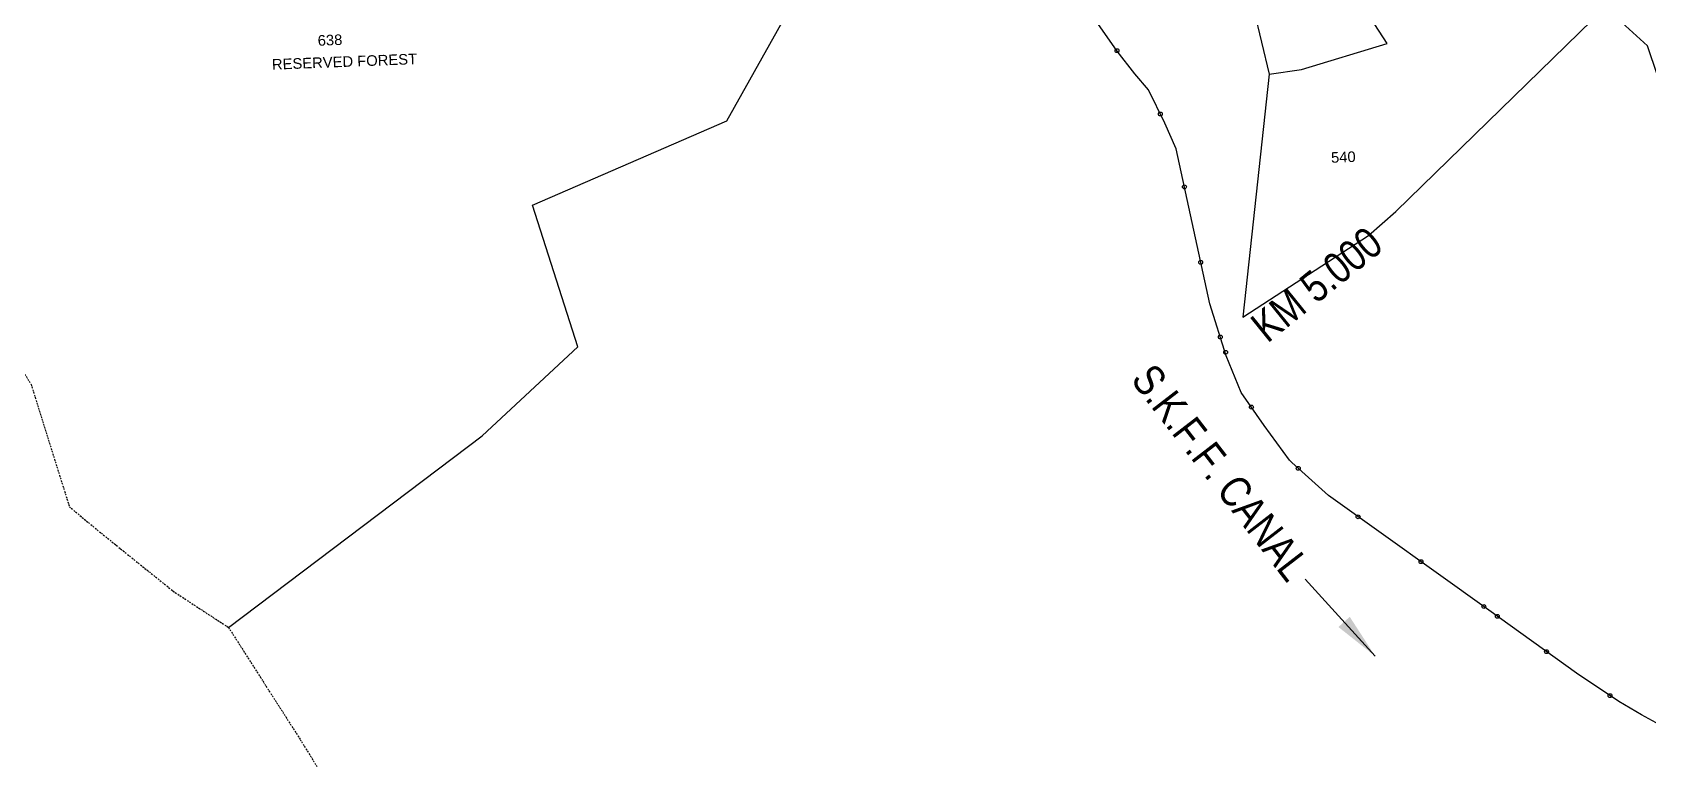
# Model space of a CAD drawing. Header units: inches. Extents: x 304037 to 460575, y 1453943 to 1639883.
# Drawn here: x 319707 to 321800, y 1600964 to 1601906 of the extents above; entities that cross this region are included whole.
import ezdxf

# ---------------------------------------------------------------- set-up
doc = ezdxf.new("R2010")
doc.units = ezdxf.units.IN
doc.header["$MEASUREMENT"] = 0
doc.header["$PDMODE"] = 33
doc.header["$PDSIZE"] = 5
doc.linetypes.add('ACAD_ISO02W100', pattern=[15, 12, -3])
doc.linetypes.add('BORDER', pattern=[1.75, 0.5, -0.25, 0.5, -0.25, 0, -0.25])
for name, color, linetype in [('cahnige', 6, 'Continuous'), ('CARTTRACK', 30, 'ACAD_ISO02W100'), ('SURVEY_BND', 7, 'Continuous'), ('SURVEY_NO', 7, 'Continuous'), ('TITLEBLOCK', 7, 'Continuous'), ('zz', 7, 'Continuous')]:
    doc.layers.add(name, color=color, linetype=linetype)
doc.layers.add('VILL_BOUNDARY', color=6, linetype='BORDER', lineweight=30)
doc.styles.add('ARIALN', font='ARIALN.TTF')
doc.styles.get("Standard").update_dxf_attribs({"font": 'arial.ttf'})
doc.dimstyles.get("Standard").update_dxf_attribs({"dimtxt": 0.18, "dimasz": 0.18, "dimexe": 0.18, "dimexo": 0.0625, "dimgap": 0.09, "dimtad": 0, "dimtih": 1, "dimtoh": 1, "dimdec": 4, "dimzin": 0, "dimdsep": 46, "dimtxsty": 'Standard', "dimcen": 0.09, "dimadec": 0, "dimazin": 0, "dimtfac": 1, "dimtdec": 4, "dimtofl": 0, "dimtmove": 0, "dimatfit": 3, "dimfxl": 0, "dimtolj": 1, "dimtzin": 0, "dimarcsym": 0})

# ---------------------------------------------------------------- blocks, each defined once
blk = doc.blocks.new('KULLURU')
at = {"layer": 'SURVEY_BND'}
for points in [[(-43.51, -198.45), (-84.19, -192.8), (-101.94, -190.42), (-165.4, -171.46), (-198.2, -119.62), (-219.56, -89), (-224.77, -81.7), (-227.5, -72.24), (-253.29, -46.78), (-284.03, -10.59), (-308.43, 0.39), (-324.02, 32.92), (-342.01, 53.87), (-337.25, 65.19), (-266.23, 39.64), (-273.93, 26.52), (-261.24, -8.12), (-227.34, -36.26), (-195.49, -63.19), (-183.96, -73.11), (-175.83, -71.39)], [(-683.96, -238.99), (-601.24, -181.38), (-569.87, -154.38), (-582.46, -109), (-519.91, -84.64), (-488.25, -32.79), (-417.17, -15.53), (-374.43, -12.27)], [(-351.69, -56.07), (-347.64, -76.51), (-337.38, -75.47), (-309.9, -68.27), (-329.82, -34.82)], [(-347.64, -76.51), (-358.99, -153.16), (-318.2, -128.89), (-309.27, -121.58), (-240.4, -59.51)]]:
    blk.add_lwpolyline(points, dxfattribs=at)
at = {"layer": 'VILL_BOUNDARY'}
blk.add_lwpolyline([(-1020.76, 157.39), (-976.08, 169.18), (-939.63, 168.09), (-916.52, 175.93), (-896.65, 172.23), (-861.8, 140.83), (-825.93, 137.46), (-825.19, 126.38), (-804.39, 84.08), (-799.87, 63.28), (-796.91, 20.64), (-766.91, -18.51), (-746.79, -81.31), (-758.58, -138.62), (-754.11, -140.86), (-743.44, -159.55), (-732.83, -198.79), (-723.04, -207.59), (-700.99, -226.81), (-683.96, -238.99), (-662.66, -275.31), (-644.56, -307.41)], dxfattribs=at)
at = {"layer": 'SURVEY_NO'}
for s, height, p in [('638', 3.35, (-648.47, -55.83)), ('RESERVED FOREST', 3.3504, (-663.26, -62.84)), ('540', 3.35, (-329.12, -105.39))]:
    blk.add_text(s, height=height, dxfattribs=at).set_placement(p)

msp = doc.modelspace()

# ---------------------------------------------------------------- linework, layer by layer
at = {"color": 1}
for p in [(321111.5, 1601882.3), (321111.5, 1601882.3), (321167.6, 1601800.2), (321167.6, 1601800.2), (321198.8, 1601705.8), (321198.8, 1601705.8), (321219.9, 1601608.1), (321219.9, 1601608.1), (321245.2, 1601511.4), (321245.2, 1601511.4), (321285.5, 1601420.6), (321285.5, 1601420.6), (321346.1, 1601341.3), (321346.1, 1601341.3), (321423.6, 1601278.5), (321423.6, 1601278.5), (321505, 1601220.4), (321505, 1601220.4), (321586.4, 1601162.3), (321586.4, 1601162.3), (321667.5, 1601103.8), (321667.5, 1601103.8), (321749.7, 1601046.9), (321749.7, 1601046.9)]:
    msp.add_point(p, dxfattribs=at)
for p in [(321252.1, 1601491.6), (321603.9, 1601149.5)]:
    msp.add_point(p)
at = {"layer": 'zz', "color": 1, "ltscale": 10}
msp.add_polyline3d([(321814.3, 1601008.9, 0), (321790.4, 1601022.2, 0), (321761.1, 1601039.3, 0), (321706.3, 1601075.8, 0), (321592.9, 1601157.6, 0), (321385.2, 1601305.9, 0), (321337.8, 1601348.9, 0), (321334.8, 1601351.9, 0), (321302.2, 1601396.9, 0), (321272.2, 1601439.6, 0), (321253, 1601486.8, 0), (321231.5, 1601554.4, 0), (321188.1, 1601755, 0), (321173.3, 1601788.4, 0), (321152.3, 1601831.6, 0), (321134.6, 1601852.4, 0), (321111.9, 1601881.7, 0), (320999.5, 1602042.8, 0)], dxfattribs=at)

# ---------------------------------------------------------------- block references
at = {"xscale": 4.08566660901875, "yscale": 4.085666608953034, "zscale": 4.085666609008822, "rotation": 2.230494101978846}
msp.add_blockref('KULLURU', (322715.7, 1602219.6), dxfattribs=at)

# ---------------------------------------------------------------- texts
at = {"layer": 'cahnige', "color": 1, "extrusion": (-0.002864, 0.003866, 0.999988), "style": 'ARIALN'}
msp.add_text('KM 5.000', height=40, rotation=38.9322, dxfattribs=at).set_placement((321304.9, 1601494.1, 5270.9))
at = {"layer": 'TITLEBLOCK', "color": 1, "extrusion": (0.003928, 0.002778, 0.999988), "style": 'ARIALN'}
msp.add_text('S.K.F.F. CANAL', height=40, rotation=307.6624, dxfattribs=at).set_placement((321125.8, 1601446, 5709.6))

# ---------------------------------------------------------------- leaders
at = {"layer": 'CARTTRACK', "color": 1, "linetype": 'ByBlock'}
msp.add_leader([(321445.8, 1601097.9), (321355.1, 1601197.9)], dimstyle='Standard', override={"dimasz": 60, "dimgap": 0.09, "dimtad": 0}, dxfattribs=at)

doc.saveas('drawing.dxf')
